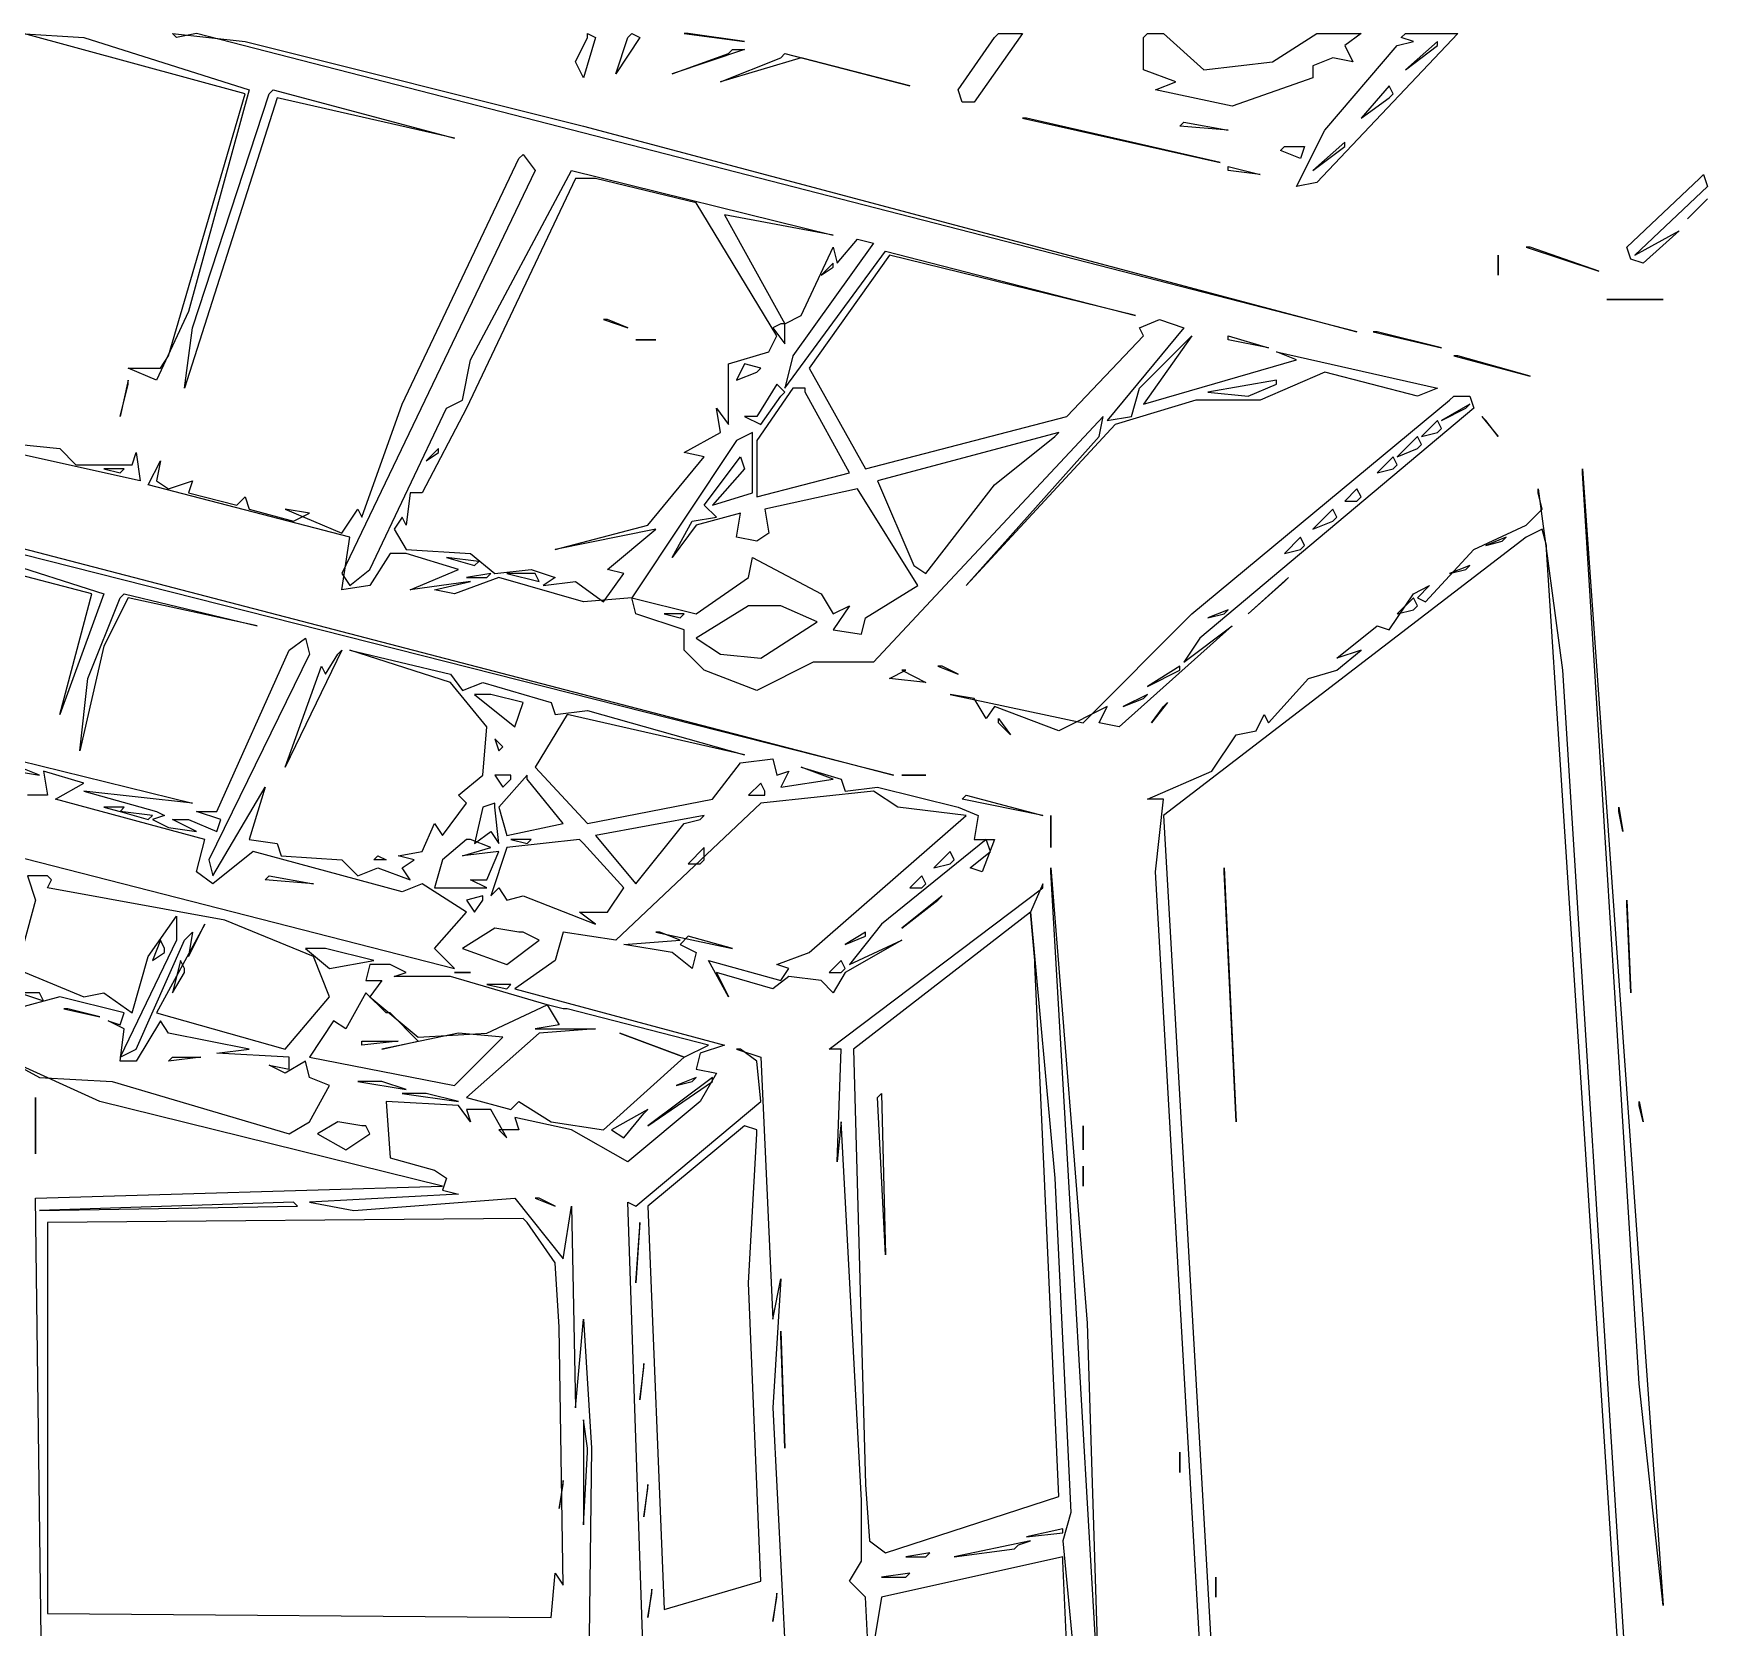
# Model space of a CAD drawing. Extents: x 1 to 1022, y 2 to 767.
# Drawn here: x 606.5 to 1022, y 371.5 to 767 of the extents above; entities that cross this region are included whole.
import ezdxf

# ---------------------------------------------------------------- set-up
doc = ezdxf.new("R2010")
doc.units = 0

msp = doc.modelspace()

# ---------------------------------------------------------------- linework, layer by layer
for p, q in [((603, 767), (619, 766)), ((659, 752), (604, 767)), ((619, 766), (660, 753)), ((641, 767), (659, 765)), ((642, 766), (641, 767)), ((647, 767), (642, 766)), ((935, 693), (647, 767)), ((659, 765), (743, 744)), ((741, 760), (744, 766)), ((746, 766), (743, 756)), ((744, 767), (746, 766)), ((744, 766), (744, 767)), ((757, 766), (751, 757)), ((751, 757), (754, 766)), ((754, 766), (755, 767)), ((755, 767), (757, 766)), ((768, 767), (783, 765)), ((769, 767), (768, 767)), ((783, 765), (769, 767)), ((836, 753), (845, 766)), ((852, 767), (840, 750)), ((845, 766), (846, 767)), ((846, 767), (852, 767)), ((882, 766), (883, 767)), ((882, 758), (882, 766)), ((883, 767), (887, 767)), ((887, 767), (897, 758)), ((914, 760), (925, 767)), ((925, 767), (936, 767)), ((960, 767), (925, 730)), ((936, 767), (932, 764)), ((945, 764), (949, 765)), ((946, 766), (947, 767)), ((949, 765), (946, 766)), ((947, 767), (960, 767)), ((955, 765), (947, 758)), ((955, 764), (955, 765)), ((783, 763), (765, 757)), ((765, 757), (779, 762)), ((797, 761), (777, 755)), ((777, 755), (792, 761)), ((779, 762), (780, 763)), ((780, 763), (783, 763)), ((792, 761), (793, 762)), ((793, 762), (824, 754)), ((824, 754), (797, 761)), ((929, 761), (924, 759)), ((927, 743), (945, 764)), ((934, 760), (929, 761)), ((932, 764), (934, 760)), ((947, 758), (955, 764)), ((743, 756), (741, 760)), ((890, 755), (882, 758)), ((897, 758), (914, 760)), ((924, 759), (924, 756)), ((660, 753), (645, 698)), ((665, 752), (666, 753)), ((666, 753), (711, 741)), ((837, 750), (836, 753)), ((885, 753), (890, 755)), ((904, 749), (885, 753)), ((924, 756), (904, 749)), ((943, 754), (936, 746)), ((944, 752), (943, 754)), ((640, 687), (659, 752)), ((667, 751), (644, 679)), ((646, 694), (665, 752)), ((711, 741), (667, 751)), ((840, 750), (837, 750)), ((936, 746), (943, 751)), ((943, 751), (944, 752)), ((743, 744), (935, 693)), ((852, 746), (901, 735)), ((853, 746), (852, 746)), ((901, 735), (853, 746)), ((891, 744), (892, 745)), ((903, 743), (891, 744)), ((892, 745), (903, 743)), ((920, 729), (927, 743)), ((932, 740), (924, 733)), ((932, 739), (932, 740)), ((698, 675), (727, 736)), ((727, 736), (728, 737)), ((728, 737), (731, 733)), ((916, 738), (917, 739)), ((921, 736), (916, 738)), ((917, 739), (922, 739)), ((922, 739), (921, 736)), ((924, 733), (932, 739)), ((731, 733), (683, 633)), ((715, 686), (740, 733)), ((740, 733), (805, 717)), ((903, 734), (911, 732)), ((903, 733), (903, 734)), ((911, 732), (903, 733)), ((1020, 731), (1021, 732)), ((1021, 732), (1022, 729)), ((741, 731), (714, 674)), ((745, 731), (741, 731)), ((746, 731), (745, 731)), ((771, 725), (746, 731)), ((925, 730), (920, 729)), ((1002, 714), (1020, 731)), ((1022, 729), (1004, 712)), ((791, 692), (771, 725)), ((1022, 726), (1017, 721)), ((1017, 721), (1021, 725)), ((1021, 725), (1022, 726)), ((805, 717), (778, 722)), ((778, 722), (793, 695)), ((815, 715), (795, 687)), ((806, 710), (811, 716)), ((811, 716), (815, 715)), ((1004, 712), (1015, 718)), ((1015, 718), (1006, 710)), ((793, 679), (818, 713)), ((797, 697), (805, 714)), ((819, 712), (799, 684)), ((805, 714), (806, 710)), ((818, 713), (880, 697)), ((880, 697), (819, 712)), ((970, 712), (970, 707)), ((970, 711), (970, 712)), ((970, 707), (970, 711)), ((977, 714), (995, 708)), ((978, 714), (977, 714)), ((995, 708), (978, 714)), ((1003, 711), (1002, 714)), ((1006, 710), (1003, 711)), ((805, 710), (802, 707)), ((802, 707), (805, 709)), ((805, 709), (805, 710)), ((997, 701), (1011, 701)), ((998, 701), (997, 701)), ((1011, 701), (998, 701)), ((645, 698), (637, 681)), ((644, 679), (646, 694)), ((748, 696), (754, 694)), ((749, 696), (748, 696)), ((754, 694), (749, 696)), ((792, 695), (790, 694)), ((790, 694), (793, 690)), ((793, 695), (792, 695)), ((793, 695), (797, 697)), ((793, 690), (793, 695)), ((892, 694), (873, 671)), ((881, 694), (886, 696)), ((882, 692), (881, 694)), ((886, 696), (892, 694)), ((756, 691), (761, 691)), ((757, 691), (756, 691)), ((761, 691), (757, 691)), ((789, 688), (791, 692)), ((863, 672), (882, 692)), ((881, 679), (894, 692)), ((894, 692), (882, 675)), ((903, 692), (913, 689)), ((903, 691), (903, 692)), ((913, 689), (903, 691)), ((939, 693), (956, 689)), ((940, 693), (939, 693)), ((956, 689), (940, 693)), ((638, 684), (640, 687)), ((713, 676), (715, 686)), ((779, 685), (789, 688)), ((795, 687), (793, 679)), ((882, 675), (920, 686)), ((920, 686), (915, 688)), ((915, 688), (955, 679)), ((959, 687), (978, 682)), ((960, 687), (959, 687)), ((978, 682), (960, 687)), ((637, 681), (630, 684)), ((630, 684), (638, 684)), ((779, 670), (779, 685)), ((783, 685), (781, 681)), ((781, 681), (786, 683)), ((787, 684), (783, 685)), ((786, 683), (787, 684)), ((799, 684), (813, 659)), ((927, 683), (911, 676)), ((950, 677), (927, 683)), ((630, 681), (628, 672)), ((628, 672), (630, 680)), ((630, 680), (630, 681)), ((791, 680), (786, 672)), ((795, 679), (786, 666)), ((793, 678), (791, 680)), ((792, 677), (793, 678)), ((798, 679), (795, 679)), ((798, 678), (798, 679)), ((809, 658), (798, 678)), ((879, 672), (881, 679)), ((915, 681), (898, 678)), ((898, 678), (908, 677)), ((908, 677), (915, 680)), ((915, 680), (915, 681)), ((955, 679), (950, 677)), ((688, 647), (698, 675)), ((690, 634), (709, 674)), ((714, 674), (703, 653)), ((709, 674), (713, 676)), ((777, 668), (776, 674)), ((776, 674), (779, 670)), ((787, 670), (792, 677)), ((895, 676), (875, 670)), ((894, 623), (958, 676)), ((911, 676), (895, 676)), ((964, 674), (896, 617)), ((963, 675), (956, 671)), ((956, 671), (962, 674)), ((958, 676), (959, 677)), ((959, 677), (963, 677)), ((962, 674), (963, 675)), ((963, 677), (964, 674)), ((786, 672), (783, 672)), ((783, 672), (787, 670)), ((813, 659), (863, 672)), ((872, 672), (815, 611)), ((875, 670), (838, 630)), ((871, 667), (872, 672)), ((873, 671), (879, 672)), ((955, 671), (951, 667)), ((956, 669), (955, 671)), ((955, 668), (956, 669)), ((966, 672), (970, 667)), ((967, 671), (966, 672)), ((970, 667), (967, 671)), ((633, 656), (579, 668)), ((594, 666), (613, 664)), ((781, 666), (755, 627)), ((768, 663), (777, 668)), ((785, 668), (781, 666)), ((785, 667), (785, 668)), ((785, 653), (785, 667)), ((786, 666), (786, 652)), ((861, 668), (816, 656)), ((838, 630), (871, 667)), ((845, 655), (860, 667)), ((860, 667), (861, 668)), ((950, 667), (945, 662)), ((951, 665), (950, 667)), ((950, 664), (951, 665)), ((951, 667), (955, 668)), ((613, 664), (617, 660)), ((631, 660), (632, 663)), ((632, 663), (633, 656)), ((635, 655), (638, 661)), ((638, 661), (637, 656)), ((707, 664), (704, 661)), ((704, 661), (707, 663)), ((707, 663), (707, 664)), ((759, 645), (773, 662)), ((773, 662), (768, 663)), ((773, 650), (782, 662)), ((782, 662), (783, 659)), ((944, 662), (940, 658)), ((945, 660), (944, 662)), ((945, 662), (950, 664)), ((524, 660), (820, 583)), ((617, 660), (631, 660)), ((629, 659), (624, 659)), ((624, 659), (628, 658)), ((628, 658), (629, 659)), ((783, 659), (775, 650)), ((786, 652), (809, 658)), ((940, 658), (944, 659)), ((944, 659), (945, 660)), ((991, 659), (1011, 377)), ((991, 658), (991, 659)), ((1005, 432), (991, 658)), ((685, 642), (635, 655)), ((637, 656), (640, 654)), ((640, 654), (646, 656)), ((646, 656), (645, 653)), ((645, 653), (657, 650)), ((700, 653), (699, 645)), ((703, 653), (700, 653)), ((775, 650), (785, 653)), ((811, 654), (788, 649)), ((826, 630), (811, 654)), ((816, 656), (825, 635)), ((828, 633), (845, 655)), ((935, 654), (932, 651)), ((936, 652), (935, 654)), ((980, 654), (986, 609)), ((980, 653), (980, 654)), ((981, 649), (980, 653)), ((657, 650), (659, 652)), ((659, 652), (660, 649)), ((660, 649), (671, 646)), ((675, 648), (669, 649)), ((669, 649), (683, 643)), ((683, 643), (687, 649)), ((687, 649), (688, 647)), ((776, 647), (773, 650)), ((788, 649), (789, 643)), ((929, 649), (924, 644)), ((930, 647), (929, 649)), ((932, 651), (935, 651)), ((935, 651), (936, 652)), ((977, 645), (981, 649)), ((820, 583), (575, 645)), ((671, 646), (675, 648)), ((698, 647), (696, 644)), ((699, 645), (698, 647)), ((736, 639), (759, 645)), ((765, 637), (770, 646)), ((771, 645), (765, 637)), ((770, 646), (776, 647)), ((782, 648), (771, 645)), ((781, 642), (782, 648)), ((924, 644), (929, 646)), ((929, 646), (930, 647)), ((964, 639), (977, 645)), ((621, 628), (575, 640)), ((583, 641), (624, 628)), ((683, 629), (685, 642)), ((696, 644), (699, 639)), ((761, 644), (736, 639)), ((749, 634), (761, 644)), ((786, 641), (781, 642)), ((789, 643), (786, 641)), ((977, 642), (887, 573)), ((921, 642), (917, 638)), ((922, 640), (921, 642)), ((921, 639), (922, 640)), ((972, 642), (967, 640)), ((967, 640), (971, 641)), ((971, 641), (972, 642)), ((981, 644), (977, 642)), ((982, 640), (981, 644)), ((982, 639), (982, 640)), ((695, 638), (690, 630)), ((699, 638), (695, 638)), ((699, 639), (715, 638)), ((712, 634), (699, 638)), ((717, 636), (709, 637)), ((709, 637), (716, 635)), ((715, 638), (721, 633)), ((716, 635), (717, 636)), ((784, 632), (785, 637)), ((785, 637), (802, 628)), ((917, 638), (921, 639)), ((952, 626), (964, 639)), ((1000, 363), (982, 639)), ((683, 633), (685, 630)), ((685, 630), (690, 634)), ((700, 629), (712, 634)), ((722, 632), (711, 628)), ((720, 633), (714, 632)), ((714, 632), (719, 632)), ((719, 632), (720, 633)), ((721, 633), (730, 634)), ((743, 626), (722, 632)), ((730, 633), (724, 633)), ((724, 633), (732, 631)), ((730, 634), (736, 632)), ((731, 633), (730, 633)), ((732, 631), (731, 633)), ((736, 632), (733, 630)), ((748, 626), (753, 633)), ((753, 633), (749, 634)), ((771, 623), (784, 632)), ((825, 635), (828, 633)), ((918, 632), (908, 623)), ((917, 631), (918, 632)), ((963, 635), (958, 633)), ((958, 633), (962, 634)), ((962, 634), (963, 635)), ((624, 628), (613, 598)), ((613, 598), (621, 628)), ((628, 627), (629, 628)), ((629, 628), (662, 620)), ((690, 630), (683, 629)), ((715, 631), (700, 629)), ((706, 629), (715, 631)), ((711, 628), (706, 629)), ((733, 630), (741, 631)), ((741, 631), (748, 626)), ((802, 628), (805, 623)), ((813, 622), (826, 630)), ((908, 623), (917, 631)), ((943, 619), (949, 628)), ((949, 628), (953, 630)), ((953, 630), (950, 627)), ((620, 607), (628, 627)), ((630, 627), (624, 615)), ((662, 620), (630, 627)), ((755, 627), (743, 626)), ((756, 623), (755, 627)), ((755, 627), (771, 623)), ((784, 625), (771, 617)), ((791, 625), (784, 625)), ((792, 625), (791, 625)), ((801, 621), (792, 625)), ((805, 623), (809, 625)), ((809, 625), (805, 619)), ((903, 624), (898, 622)), ((902, 623), (903, 624)), ((949, 627), (945, 623)), ((945, 623), (949, 624)), ((950, 625), (949, 627)), ((949, 624), (950, 625)), ((950, 627), (952, 626)), ((768, 619), (756, 623)), ((768, 623), (763, 623)), ((763, 623), (767, 622)), ((767, 622), (768, 623)), ((787, 612), (801, 621)), ((812, 618), (813, 622)), ((867, 596), (894, 623)), ((904, 620), (876, 595)), ((892, 611), (904, 620)), ((898, 622), (902, 623)), ((930, 612), (940, 620)), ((940, 620), (943, 619)), ((624, 615), (618, 589)), ((670, 614), (674, 617)), ((674, 617), (675, 613)), ((768, 614), (768, 619)), ((771, 617), (777, 613)), ((805, 619), (812, 618)), ((896, 617), (892, 611)), ((675, 613), (650, 562)), ((652, 574), (670, 614)), ((683, 614), (669, 585)), ((679, 608), (682, 613)), ((682, 613), (683, 614)), ((710, 606), (685, 614)), ((685, 614), (710, 608)), ((773, 609), (768, 614)), ((777, 613), (787, 612)), ((800, 611), (786, 604)), ((815, 611), (800, 611)), ((930, 609), (936, 614)), ((936, 614), (930, 612)), ((618, 589), (620, 607)), ((669, 585), (678, 610)), ((678, 610), (679, 608)), ((710, 608), (713, 604)), ((786, 604), (773, 609)), ((819, 607), (823, 609)), ((828, 606), (819, 607)), ((822, 609), (828, 606)), ((823, 609), (822, 609)), ((831, 610), (836, 608)), ((832, 610), (831, 610)), ((836, 608), (832, 610)), ((891, 610), (883, 605)), ((883, 605), (891, 609)), ((891, 609), (891, 610)), ((913, 596), (923, 607)), ((923, 607), (930, 609)), ((986, 609), (1002, 356)), ((719, 595), (710, 606)), ((713, 604), (718, 606)), ((719, 603), (716, 603)), ((716, 603), (726, 595)), ((718, 606), (735, 601)), ((720, 603), (719, 603)), ((728, 601), (720, 603)), ((840, 602), (834, 603)), ((834, 603), (867, 596)), ((883, 603), (877, 600)), ((882, 602), (883, 603)), ((726, 595), (728, 601)), ((735, 601), (736, 598)), ((736, 598), (744, 599)), ((744, 599), (783, 588)), ((843, 597), (840, 602)), ((845, 600), (843, 597)), ((861, 594), (845, 600)), ((873, 600), (861, 594)), ((871, 596), (873, 600)), ((877, 600), (882, 602)), ((888, 601), (884, 596)), ((884, 596), (887, 600)), ((887, 600), (888, 601)), ((569, 595), (646, 576)), ((718, 583), (719, 595)), ((739, 598), (731, 585)), ((783, 588), (739, 598)), ((846, 597), (849, 593)), ((846, 596), (846, 597)), ((849, 593), (846, 596)), ((876, 595), (871, 596)), ((910, 594), (912, 598)), ((912, 598), (913, 596)), ((723, 590), (721, 592)), ((721, 592), (722, 589)), ((899, 584), (905, 593)), ((905, 593), (910, 594)), ((722, 589), (723, 590)), ((775, 577), (782, 586)), ((782, 586), (790, 587)), ((790, 587), (791, 583)), ((596, 585), (608, 583)), ((608, 583), (603, 585)), ((619, 581), (609, 584)), ((609, 584), (610, 578)), ((712, 578), (718, 583)), ((725, 583), (721, 583)), ((721, 583), (723, 580)), ((729, 583), (722, 575)), ((723, 580), (725, 582)), ((725, 582), (725, 583)), ((729, 582), (729, 583)), ((738, 571), (729, 582)), ((731, 585), (744, 571)), ((791, 583), (794, 584)), ((794, 584), (792, 580)), ((792, 580), (805, 582)), ((805, 582), (797, 585)), ((797, 585), (807, 582)), ((807, 582), (808, 579)), ((822, 583), (828, 583)), ((823, 583), (822, 583)), ((828, 583), (823, 583)), ((883, 577), (899, 584)), ((531, 581), (711, 535)), ((610, 578), (605, 578)), ((612, 577), (619, 581)), ((646, 576), (619, 579)), ((619, 579), (637, 574)), ((651, 558), (664, 580)), ((664, 580), (660, 567)), ((714, 576), (712, 578)), ((787, 581), (784, 578)), ((784, 578), (788, 578)), ((788, 579), (787, 581)), ((815, 579), (787, 576)), ((788, 578), (788, 579)), ((808, 579), (816, 580)), ((821, 575), (815, 579)), ((816, 580), (836, 575)), ((837, 577), (838, 578)), ((838, 578), (857, 573)), ((649, 567), (612, 577)), ((629, 575), (624, 575)), ((624, 575), (628, 574)), ((628, 574), (629, 575)), ((636, 573), (628, 574)), ((628, 574), (635, 572)), ((637, 574), (639, 573)), ((653, 572), (647, 574)), ((647, 574), (652, 574)), ((708, 568), (714, 576)), ((718, 575), (716, 566)), ((721, 576), (718, 575)), ((721, 575), (721, 576)), ((722, 566), (721, 575)), ((722, 575), (724, 568)), ((744, 571), (775, 577)), ((787, 576), (751, 542)), ((838, 573), (821, 575)), ((836, 575), (841, 573)), ((857, 573), (837, 577)), ((887, 577), (883, 577)), ((885, 559), (887, 577)), ((1000, 575), (1001, 569)), ((1000, 574), (1000, 575)), ((1001, 569), (1000, 574)), ((635, 572), (636, 573)), ((639, 573), (636, 572)), ((636, 572), (640, 570)), ((640, 570), (647, 569)), ((647, 569), (641, 572)), ((641, 572), (645, 572)), ((645, 572), (652, 569)), ((652, 569), (653, 572)), ((703, 564), (706, 571)), ((706, 571), (708, 568)), ((724, 568), (738, 571)), ((773, 573), (746, 568)), ((756, 556), (768, 571)), ((768, 571), (772, 572)), ((772, 572), (773, 573)), ((799, 539), (838, 573)), ((841, 573), (840, 567)), ((859, 573), (859, 565)), ((859, 572), (859, 573)), ((859, 565), (859, 572)), ((887, 573), (900, 346)), ((647, 559), (649, 567)), ((660, 567), (667, 566)), ((667, 566), (668, 563)), ((714, 567), (708, 562)), ((715, 567), (714, 567)), ((720, 565), (715, 567)), ((716, 566), (720, 569)), ((720, 569), (722, 566)), ((742, 567), (724, 565)), ((730, 567), (725, 567)), ((725, 567), (729, 566)), ((729, 566), (730, 567)), ((743, 566), (742, 567)), ((753, 555), (743, 566)), ((746, 568), (756, 556)), ((843, 567), (817, 546)), ((840, 567), (845, 567)), ((845, 567), (842, 559)), ((844, 564), (843, 567)), ((650, 562), (651, 558)), ((661, 564), (651, 556)), ((698, 554), (661, 564)), ((668, 563), (683, 562)), ((683, 562), (687, 558)), ((691, 562), (692, 563)), ((694, 562), (691, 562)), ((692, 563), (694, 562)), ((697, 563), (703, 564)), ((701, 562), (697, 563)), ((698, 560), (701, 562)), ((708, 562), (706, 555)), ((713, 563), (720, 565)), ((722, 564), (713, 563)), ((719, 557), (722, 564)), ((724, 565), (720, 553)), ((773, 565), (769, 561)), ((769, 561), (772, 561)), ((772, 561), (773, 562)), ((773, 562), (773, 565)), ((834, 564), (830, 560)), ((830, 560), (834, 561)), ((835, 562), (834, 564)), ((834, 561), (835, 562)), ((839, 560), (844, 564)), ((610, 558), (605, 558)), ((605, 558), (607, 552)), ((611, 557), (610, 558)), ((610, 555), (611, 557)), ((651, 556), (647, 559)), ((664, 557), (665, 558)), ((676, 556), (664, 557)), ((665, 558), (676, 556)), ((687, 558), (692, 560)), ((692, 560), (700, 557)), ((700, 557), (698, 560)), ((719, 555), (715, 557)), ((715, 557), (719, 557)), ((827, 558), (824, 555)), ((828, 556), (827, 558)), ((842, 559), (839, 560)), ((859, 560), (868, 447)), ((859, 559), (859, 560)), ((871, 352), (859, 559)), ((904, 227), (885, 559)), ((902, 560), (905, 497)), ((902, 559), (902, 560)), ((905, 497), (902, 559)), ((654, 547), (610, 555)), ((703, 556), (698, 554)), ((714, 549), (703, 556)), ((706, 555), (719, 555)), ((718, 553), (714, 552)), ((718, 552), (718, 553)), ((720, 553), (722, 555)), ((722, 555), (724, 552)), ((724, 552), (728, 553)), ((728, 553), (746, 546)), ((749, 549), (753, 555)), ((804, 515), (857, 555)), ((832, 553), (822, 545)), ((824, 555), (827, 555)), ((827, 555), (828, 556)), ((831, 552), (832, 553)), ((857, 556), (854, 549)), ((857, 555), (857, 556)), ((607, 552), (604, 541)), ((706, 540), (714, 549)), ((714, 552), (716, 549)), ((716, 549), (718, 552)), ((746, 546), (742, 549)), ((742, 549), (749, 549)), ((854, 549), (810, 515)), ((822, 545), (831, 552)), ((854, 549), (860, 483)), ((855, 537), (854, 549)), ((1002, 552), (1003, 529)), ((1002, 551), (1002, 552)), ((1003, 529), (1002, 551)), ((635, 538), (642, 548)), ((649, 546), (637, 524)), ((642, 548), (642, 542)), ((645, 538), (649, 546)), ((676, 538), (654, 547)), ((721, 545), (713, 540)), ((727, 544), (721, 545)), ((817, 546), (809, 536)), ((642, 542), (628, 513)), ((632, 515), (644, 542)), ((638, 542), (636, 537)), ((639, 540), (638, 542)), ((644, 542), (646, 544)), ((646, 544), (645, 538)), ((724, 536), (732, 542)), ((728, 544), (727, 544)), ((732, 542), (728, 544)), ((738, 544), (736, 537)), ((751, 542), (738, 544)), ((753, 541), (767, 542)), ((765, 539), (753, 541)), ((761, 544), (780, 540)), ((762, 544), (761, 544)), ((767, 542), (762, 544)), ((769, 543), (767, 541)), ((767, 541), (771, 539)), ((780, 540), (769, 543)), ((813, 544), (808, 541)), ((808, 541), (813, 543)), ((822, 542), (808, 534)), ((809, 536), (822, 542)), ((813, 543), (813, 544)), ((631, 524), (635, 538)), ((636, 537), (639, 539)), ((639, 539), (639, 540)), ((643, 537), (641, 529)), ((644, 535), (643, 537)), ((678, 540), (674, 540)), ((674, 540), (680, 535)), ((680, 528), (676, 538)), ((679, 540), (678, 540)), ((691, 537), (679, 540)), ((680, 535), (691, 537)), ((690, 536), (689, 532)), ((694, 536), (690, 536)), ((695, 536), (694, 536)), ((699, 534), (695, 536)), ((711, 535), (706, 540)), ((713, 540), (724, 536)), ((736, 537), (726, 530)), ((770, 535), (765, 539)), ((771, 539), (770, 535)), ((779, 528), (774, 537)), ((774, 537), (792, 532)), ((791, 536), (799, 539)), ((794, 535), (791, 536)), ((807, 537), (804, 534)), ((808, 535), (807, 537)), ((855, 536), (855, 537)), ((861, 404), (855, 536)), ((602, 535), (619, 528)), ((641, 529), (644, 534)), ((644, 534), (644, 535)), ((689, 532), (693, 532)), ((693, 532), (690, 528)), ((696, 533), (699, 534)), ((710, 533), (696, 533)), ((734, 526), (710, 533)), ((714, 534), (711, 534)), ((711, 534), (715, 534)), ((715, 534), (714, 534)), ((790, 530), (776, 534)), ((776, 534), (779, 528)), ((794, 533), (790, 530)), ((792, 532), (794, 535)), ((802, 532), (794, 533)), ((805, 529), (802, 532)), ((804, 534), (807, 534)), ((808, 534), (805, 529)), ((807, 534), (808, 535)), ((613, 528), (602, 525)), ((607, 529), (603, 529)), ((603, 529), (609, 527)), ((608, 529), (607, 529)), ((609, 527), (608, 529)), ((629, 524), (613, 528)), ((619, 528), (624, 529)), ((624, 529), (631, 524)), ((669, 515), (680, 528)), ((689, 529), (684, 520)), ((694, 524), (689, 529)), ((690, 528), (702, 518)), ((725, 531), (719, 531)), ((719, 531), (724, 530)), ((724, 530), (725, 531)), ((726, 530), (778, 516)), ((614, 525), (623, 523)), ((615, 525), (614, 525)), ((623, 523), (615, 525)), ((628, 521), (629, 524)), ((637, 524), (669, 515)), ((695, 524), (694, 524)), ((702, 517), (695, 524)), ((719, 519), (734, 526)), ((738, 525), (734, 526)), ((734, 526), (737, 521)), ((739, 525), (738, 525)), ((774, 516), (739, 525)), ((629, 520), (625, 522)), ((625, 522), (628, 521)), ((628, 512), (629, 520)), ((638, 522), (632, 512)), ((640, 519), (638, 522)), ((681, 522), (675, 513)), ((684, 520), (681, 522)), ((737, 521), (731, 520)), ((731, 520), (746, 520)), ((746, 520), (732, 519)), ((660, 515), (640, 519)), ((688, 517), (697, 517)), ((697, 517), (688, 516)), ((688, 516), (688, 517)), ((712, 519), (693, 515)), ((693, 515), (702, 517)), ((702, 518), (719, 519)), ((711, 506), (723, 518)), ((723, 518), (712, 519)), ((732, 519), (714, 503)), ((768, 513), (752, 519)), ((752, 519), (768, 513)), ((768, 513), (774, 516)), ((778, 516), (772, 514)), ((595, 515), (608, 508)), ((623, 502), (601, 512)), ((628, 513), (632, 515)), ((632, 512), (628, 512)), ((648, 513), (640, 512)), ((640, 512), (641, 513)), ((641, 513), (648, 513)), ((652, 514), (660, 515)), ((670, 513), (652, 514)), ((674, 512), (669, 509)), ((670, 510), (670, 513)), ((675, 508), (674, 512)), ((675, 513), (711, 506)), ((748, 495), (768, 513)), ((772, 514), (771, 510)), ((781, 515), (787, 513)), ((782, 515), (781, 515)), ((786, 512), (782, 515)), ((787, 502), (786, 512)), ((787, 513), (790, 448)), ((807, 515), (804, 515)), ((806, 487), (807, 515)), ((810, 515), (813, 407)), ((608, 508), (626, 507)), ((626, 507), (670, 494)), ((669, 509), (665, 511)), ((665, 511), (670, 510)), ((680, 506), (675, 508)), ((692, 507), (687, 507)), ((687, 507), (699, 505)), ((693, 507), (692, 507)), ((699, 505), (693, 507)), ((775, 508), (759, 496)), ((759, 496), (775, 507)), ((771, 508), (766, 506)), ((766, 506), (770, 507)), ((770, 507), (771, 508)), ((771, 510), (776, 509)), ((776, 509), (772, 502)), ((775, 507), (775, 508)), ((607, 503), (607, 489)), ((607, 502), (607, 503)), ((675, 497), (680, 506)), ((703, 504), (698, 504)), ((698, 504), (712, 502)), ((704, 504), (703, 504)), ((712, 502), (704, 504)), ((714, 503), (725, 500)), ((816, 503), (817, 504)), ((818, 464), (816, 503)), ((817, 504), (818, 464)), ((607, 489), (607, 502)), ((708, 481), (623, 502)), ((712, 501), (694, 502)), ((694, 502), (695, 488)), ((715, 497), (712, 501)), ((720, 500), (714, 500)), ((714, 500), (715, 497)), ((724, 493), (720, 500)), ((725, 500), (727, 502)), ((727, 502), (735, 497)), ((759, 500), (750, 495)), ((753, 493), (758, 499)), ((772, 502), (754, 487)), ((756, 476), (787, 502)), ((758, 499), (759, 500)), ((1005, 502), (1006, 497)), ((1005, 501), (1005, 502)), ((1006, 497), (1005, 501)), ((670, 494), (675, 497)), ((682, 497), (677, 494)), ((688, 496), (682, 497)), ((689, 496), (688, 496)), ((690, 494), (689, 496)), ((727, 495), (722, 495)), ((722, 495), (724, 493)), ((740, 495), (726, 498)), ((726, 498), (727, 495)), ((735, 497), (748, 495)), ((754, 487), (740, 495)), ((750, 495), (753, 493)), ((783, 496), (759, 476)), ((786, 495), (783, 496)), ((786, 494), (786, 495)), ((807, 497), (806, 487)), ((812, 403), (807, 497)), ((867, 496), (867, 490)), ((867, 495), (867, 496)), ((867, 490), (867, 495)), ((677, 494), (684, 490)), ((684, 490), (690, 494)), ((784, 457), (786, 494)), ((695, 488), (706, 485)), ((706, 485), (709, 483)), ((709, 483), (708, 480)), ((860, 483), (864, 400)), ((867, 486), (867, 481)), ((867, 485), (867, 486)), ((867, 481), (867, 485)), ((607, 478), (708, 481)), ((610, 240), (607, 478)), ((712, 479), (675, 477)), ((686, 475), (726, 478)), ((708, 480), (712, 479)), ((726, 478), (738, 463)), ((731, 478), (736, 476)), ((732, 478), (731, 478)), ((736, 476), (732, 478)), ((671, 477), (608, 475)), ((608, 475), (672, 476)), ((672, 476), (671, 477)), ((675, 477), (686, 475)), ((738, 463), (740, 476)), ((740, 476), (741, 426)), ((762, 242), (754, 477)), ((754, 477), (756, 476)), ((759, 476), (763, 376)), ((728, 473), (610, 472)), ((610, 472), (610, 375)), ((729, 472), (728, 473)), ((736, 462), (729, 472)), ((757, 472), (756, 457)), ((756, 457), (757, 471)), ((757, 471), (757, 472)), ((737, 446), (736, 462)), ((790, 448), (792, 458)), ((792, 458), (790, 426)), ((787, 383), (784, 457)), ((738, 382), (737, 446)), ((741, 426), (743, 448)), ((743, 448), (745, 416)), ((792, 445), (793, 416)), ((792, 444), (792, 445)), ((868, 447), (871, 352)), ((793, 416), (792, 444)), ((758, 437), (757, 428)), ((758, 436), (758, 437)), ((757, 428), (758, 436)), ((1011, 377), (1005, 432)), ((790, 426), (797, 287)), ((744, 416), (743, 423)), ((743, 423), (743, 397)), ((745, 416), (744, 338)), ((744, 415), (744, 416)), ((743, 397), (744, 415)), ((891, 415), (891, 410)), ((891, 414), (891, 415)), ((891, 410), (891, 414)), ((738, 408), (737, 401)), ((738, 407), (738, 408)), ((737, 401), (738, 407)), ((759, 407), (758, 399)), ((758, 399), (759, 406)), ((759, 406), (759, 407)), ((813, 407), (814, 393)), ((818, 390), (861, 404)), ((812, 388), (812, 403)), ((864, 400), (862, 393)), ((862, 396), (853, 394)), ((853, 394), (862, 395)), ((862, 395), (862, 396)), ((814, 393), (818, 390)), ((854, 393), (835, 389)), ((835, 389), (850, 391)), ((850, 391), (851, 392)), ((851, 392), (854, 393)), ((862, 393), (871, 298)), ((809, 383), (812, 388)), ((862, 389), (817, 379)), ((829, 390), (823, 389)), ((823, 389), (828, 389)), ((828, 389), (829, 390)), ((862, 388), (862, 389)), ((864, 345), (862, 388)), ((735, 374), (736, 385)), ((736, 385), (738, 382)), ((763, 376), (787, 383)), ((813, 379), (809, 383)), ((824, 385), (817, 384)), ((817, 384), (823, 384)), ((823, 384), (824, 385)), ((900, 384), (900, 379)), ((900, 383), (900, 384)), ((900, 379), (900, 383)), ((760, 381), (759, 374)), ((759, 374), (760, 380)), ((760, 380), (760, 381)), ((791, 380), (790, 373)), ((790, 373), (791, 379)), ((791, 379), (791, 380)), ((818, 276), (813, 379)), ((817, 379), (815, 367)), ((610, 375), (735, 374))]:
    msp.add_line(p, q)

doc.saveas('drawing.dxf')
